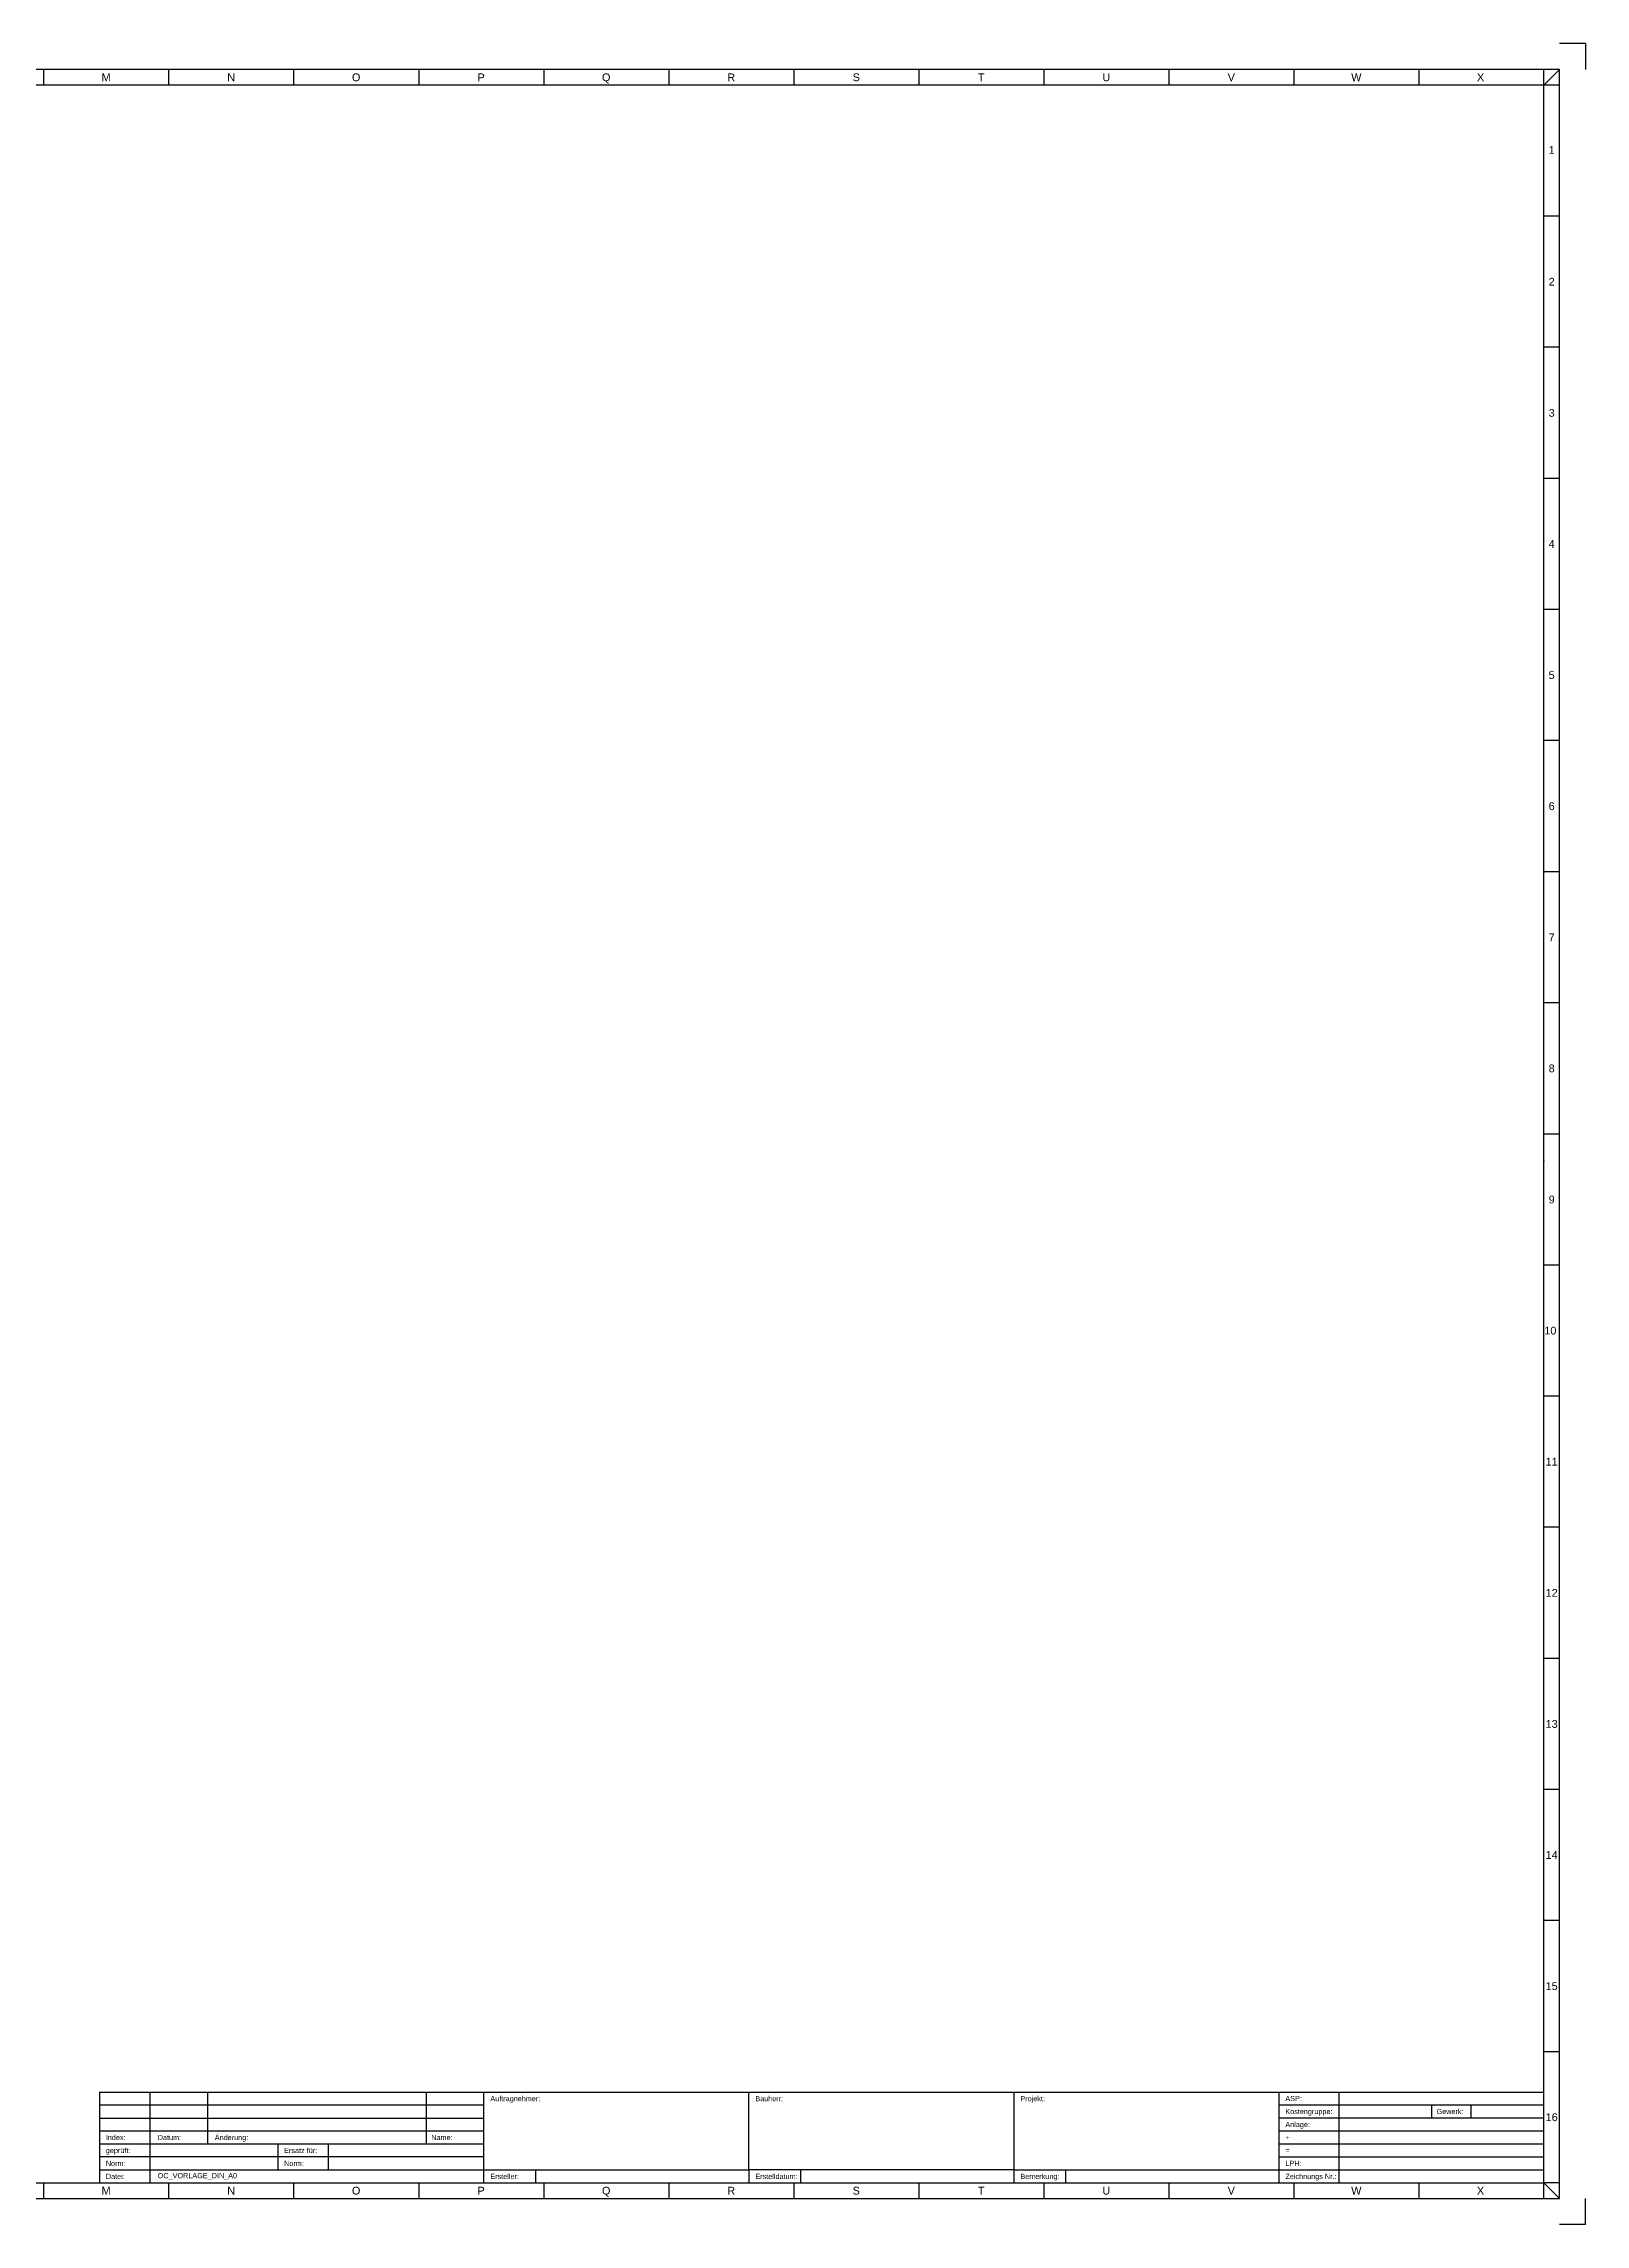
# Model space of a CAD drawing. Header units: millimetres. Extents: x 0 to 1189, y 0 to 841.
# Drawn here: x 594 to 1189, y 0 to 841 of the extents above; entities that cross this region are included whole.
import ezdxf
from ezdxf.enums import TextEntityAlignment as Align

# ---------------------------------------------------------------- set-up
doc = ezdxf.new("R2010")
doc.units = ezdxf.units.MM
doc.header["$LTSCALE"] = 100
doc.styles.add('Arial', font='arial.ttf')
doc.styles.get("Standard").update_dxf_attribs({"font": 'arial.ttf'})

# ---------------------------------------------------------------- blocks, each defined once
blk = doc.blocks.new('RSH_Blattrahmen_A0_Querformat_V2')
for p, q in [((0, 821), (6, 815)), ((6, 815), (6, 821)), ((54.21, 821.01), (54.21, 815)), ((102.42, 821), (102.42, 815)), ((150.62, 821), (150.62, 815)), ((198.83, 821), (198.83, 815)), ((247.04, 821), (247.04, 815)), ((295.25, 821), (295.25, 815)), ((343.46, 821), (343.46, 815)), ((391.66, 821), (391.66, 815)), ((439.87, 821), (439.87, 815)), ((488.08, 821), (488.08, 815)), ((536.29, 821.01), (536.29, 815)), ((584.5, 821), (584.5, 815)), ((632.7, 821), (632.7, 815)), ((680.91, 821), (680.91, 815)), ((729.12, 821), (729.12, 815)), ((777.33, 821), (777.33, 815)), ((825.54, 821), (825.54, 815)), ((873.74, 821), (873.74, 815)), ((921.95, 821), (921.95, 815)), ((970.16, 821), (970.16, 815)), ((1018.37, 821.01), (1018.37, 815)), ((1066.58, 821), (1066.58, 815)), ((1114.78, 821), (1114.78, 815)), ((1169, 821), (1163, 815)), ((1163, 815), (1163, 821)), ((6, 815), (0, 815)), ((6, 815), (6, 815)), ((1169, 815), (1163, 815)), ((1169, 815), (1169, 815)), ((6, 764.44), (0, 764.44)), ((1169, 764.44), (1163, 764.44)), ((6, 713.88), (0, 713.88)), ((1169, 713.88), (1163, 713.88)), ((6, 663.32), (0, 663.32)), ((1169, 663.32), (1163, 663.32)), ((6, 612.76), (0, 612.76)), ((1169, 612.76), (1163, 612.76)), ((6, 562.2), (0, 562.2)), ((1169, 562.2), (1163, 562.2)), ((6, 511.64), (0, 511.64)), ((1169, 511.64), (1163, 511.64)), ((6, 461.08), (0, 461.08)), ((1169, 461.08), (1163, 461.08)), ((6, 410.5), (0, 410.5)), ((1169, 410.5), (1163, 410.5)), ((6, 359.96), (0, 359.96)), ((1169, 359.96), (1163, 359.96)), ((6, 309.4), (0, 309.4)), ((1169, 309.4), (1163, 309.4)), ((6, 258.84), (0, 258.84)), ((1169, 258.84), (1163, 258.84)), ((6, 208.28), (0, 208.28)), ((1169, 208.28), (1163, 208.28)), ((6, 157.72), (0, 157.72)), ((1169, 157.72), (1163, 157.72)), ((6, 107.16), (0, 107.16)), ((1169, 107.16), (1163, 107.16)), ((6, 56.6), (0, 56.6)), ((1169, 56.6), (1163, 56.6)), ((6, 6), (0, 0)), ((6, 6), (0, 6)), ((6, 6), (6, 0)), ((6, 0), (6, 6)), ((6, 0), (6, 0)), ((54.21, 6.01), (54.21, 0)), ((102.42, 6), (102.42, 0)), ((150.62, 6), (150.62, 0)), ((198.83, 6), (198.83, 0)), ((247.04, 6), (247.04, 0)), ((295.25, 6), (295.25, 0)), ((343.46, 6), (343.46, 0)), ((391.66, 6), (391.66, 0)), ((439.87, 6), (439.87, 0)), ((488.08, 6), (488.08, 0)), ((536.29, 6.01), (536.29, 0)), ((584.5, 6), (584.5, 0)), ((632.7, 6), (632.7, 0)), ((680.91, 6), (680.91, 0)), ((729.12, 6), (729.12, 0)), ((777.33, 6), (777.33, 0)), ((825.54, 6), (825.54, 0)), ((873.74, 6), (873.74, 0)), ((921.95, 6), (921.95, 0)), ((970.16, 6), (970.16, 0)), ((1018.37, 6.01), (1018.37, 0)), ((1066.58, 6), (1066.58, 0)), ((1114.78, 6), (1114.78, 0)), ((1163, 6), (1169, 0)), ((1169, 6), (1163, 6)), ((1163, 0), (1163, 6))]:
    blk.add_line(p, q)
for points in [[(0, 0), (1169, 0), (1169, 821), (0, 821)], [(6, 6), (1163, 6), (1163, 815), (6, 815)]]:
    blk.add_lwpolyline(points, close=True)
for p in [(0, 400), (1163, 400)]:
    blk.add_point(p)
for s, p in [('A', (30.1, 818)), ('B', (78.31, 818)), ('C', (126.52, 818)), ('D', (174.73, 818)), ('E', (222.94, 818)), ('F', (271.14, 818)), ('G', (319.35, 818)), ('H', (367.56, 818)), ('I', (415.77, 818)), ('J', (463.98, 818)), ('K', (512.18, 818)), ('L', (560.39, 818)), ('M', (608.6, 818)), ('N', (656.81, 818)), ('O', (705.02, 818)), ('P', (753.22, 818)), ('Q', (801.43, 818)), ('R', (849.64, 818)), ('S', (897.85, 818)), ('T', (946.06, 818)), ('U', (994.26, 818)), ('V', (1042.47, 818)), ('W', (1090.68, 818)), ('X', (1138.57, 818)), ('1', (3, 790)), ('1', (1166, 790)), ('2', (3, 739.16)), ('2', (1166, 739.16)), ('3', (3, 688.6)), ('3', (1166, 688.6)), ('4', (3, 638.04)), ('4', (1166, 638.04)), ('5', (3, 587.48)), ('5', (1166, 587.48)), ('6', (3, 536.92)), ('6', (1166, 536.92)), ('7', (3, 486.36)), ('7', (1166, 486.36)), ('8', (3, 435.8)), ('8', (1166, 435.8)), ('9', (3, 385.24)), ('9', (1166, 385.24)), ('10', (2.5, 334.68)), ('10', (1165.5, 334.68)), ('11', (3, 284.12)), ('11', (1166, 284.12)), ('12', (3, 233.56)), ('12', (1166, 233.56)), ('13', (3, 183)), ('13', (1166, 183)), ('14', (3, 132.44)), ('14', (1166, 132.44)), ('15', (3, 81.88)), ('15', (1166, 81.88)), ('16', (3, 31.32)), ('16', (1166, 31.32)), ('A', (30.1, 3)), ('B', (78.31, 3)), ('C', (126.52, 3)), ('D', (174.73, 3)), ('E', (222.94, 3)), ('F', (271.14, 3)), ('G', (319.35, 3)), ('H', (367.56, 3)), ('I', (415.77, 3)), ('J', (463.98, 3)), ('K', (512.18, 3)), ('L', (560.39, 3)), ('M', (608.6, 3)), ('N', (656.81, 3)), ('O', (705.02, 3)), ('P', (753.22, 3)), ('Q', (801.43, 3)), ('R', (849.64, 3)), ('S', (897.85, 3)), ('T', (946.06, 3)), ('U', (994.26, 3)), ('V', (1042.47, 3)), ('W', (1090.68, 3)), ('X', (1138.57, 3))]:
    blk.add_text(s, height=3).set_placement(p, align=Align.MIDDLE_CENTER)
blk = doc.blocks.new('OC_RSH_Plankopf_quer_V21')
for p, q in [((-573, 19), (-322.55, 18.99)), ((-573, 19), (-573, 14)), ((-553.5, 19), (-553.5, -16)), ((-424.73, 14), (-424.73, 19)), ((-118.18, 18.99), (-118.18, 14.03)), ((-94.89, 14.04), (-94.89, 19.04)), ((-573, 9), (-573, 4)), ((-424.73, 4), (-424.73, 9)), ((-118.18, 14.03), (-16, 14.03)), ((-118.18, 14.03), (-118.18, 9.02)), ((-118.18, 9.02), (-16, 9.02)), ((-118.18, 9.02), (-118.18, 4.02)), ((-94.89, 9.03), (-94.89, 14.03)), ((-94.89, 4.02), (-94.89, 9.02)), ((-59.39, 14.03), (-59.39, 9.02)), ((-44, 9.03), (-44, 14.03)), ((-118.18, 4.02), (-16, 4.02)), ((-118.18, 4.02), (-118.18, -0.99)), ((-94.89, -0.98), (-94.89, 4.02)), ((-573, -1), (-573, -6)), ((-484.75, -1), (-484.75, -6)), ((-484.75, -6), (-484.75, -11)), ((-424.73, -6), (-424.73, -1)), ((-118.18, -0.99), (-16, -0.99)), ((-118.18, -0.99), (-118.18, -6)), ((-118.18, -5.99), (-16, -6)), ((-118.18, -6), (-118.18, -11)), ((-94.89, -5.99), (-94.89, -0.99)), ((-94.89, -11), (-94.89, -6)), ((-573, -11), (-573, -16)), ((-424.73, -16), (-424.73, -11)), ((-424.73, -11), (-322.55, -11)), ((-404.73, -16), (-404.73, -11)), ((-322.55, -11), (-322.55, -16.01)), ((-302.55, -16), (-302.55, -11)), ((-220.36, -10.99), (-220.36, -16)), ((-220.36, -11), (-16, -11)), ((-200.36, -16), (-200.36, -11)), ((-118.18, -11.01), (-118.18, -16.01)), ((-94.89, -16.01), (-94.89, -11.01))]:
    blk.add_line(p, q)
for points in [[(-531.36, 19), (-531.36, -1)], [(-447.03, 19), (-447.03, -1)], [(-220.36, 18.99), (-16, 18.99), (-16, 18.99)], [(-504.25, -1), (-504.25, -11)]]:
    blk.add_lwpolyline(points)
for points in [[(-322.55, 18.99), (-220.36, 18.99), (-220.36, -11), (-322.55, -11)], [(-573, 9), (-424.73, 9), (-424.73, 14), (-573, 14)], [(-573, -1), (-424.73, -1), (-424.73, 4), (-573, 4)], [(-573, -11), (-424.73, -11), (-424.73, -6), (-573, -6)]]:
    blk.add_lwpolyline(points, close=True)
at = {"style": 'Arial'}
for s, p in [('Auftragnehmer:', (-422.23, 16.5)), ('Bauherr:', (-320.05, 16.49)), ('Projekt:', (-217.86, 16.5)), ('ASP:', (-115.68, 16.54)), ('Kostengruppe:', (-115.68, 11.53)), ('Gewerk:', (-57.39, 11.53)), ('Index:', (-570.5, 1.5)), ('Datum:', (-550.5, 1.5)), ('Änderung:', (-528.5, 1.5)), ('Name:', (-445.03, 1.5)), ('Anlage:', (-115.68, 6.52)), ('+', (-115.68, 1.52)), ('geprüft:', (-570.5, -3.5)), ('Norm:', (-570.5, -8.5)), ('Ersatz für:', (-501.75, -3.5)), ('Norm:', (-501.75, -8.5)), ('=', (-115.68, -3.49)), ('LPH:', (-115.68, -8.5)), ('Datei:', (-570.5, -13.5)), ('Ersteller:', (-422.23, -13.5)), ('Erstelldatum:', (-320.05, -13.5)), ('Bemerkung:', (-217.86, -13.5)), ('Zeichnungs Nr.:', (-115.68, -13.51))]:
    blk.add_text(s, height=2, dxfattribs=at).set_placement(p, align=Align.MIDDLE_LEFT)
at = {"insert": (-550.5, -13.5), "char_height": 2, "attachment_point": 4, "style": 'Arial'}
blk.add_mtext('OC_VORLAGE_DIN_A0', dxfattribs=at)
at = {"style": 'Arial'}
for tag, height, p in [('INDEX3', 2, (-570.5, 16.5)), ('DATUM3', 2, (-550.5, 16.5)), ('AENDERUNG3', 2, (-528.5, 16.5)), ('NAME3', 2, (-445.03, 16.5)), ('ASP', 2, (-92.18, 16.54)), ('INDEX2', 2, (-570.5, 11.5)), ('DATUM2', 2, (-550.5, 11.5)), ('AENDERUNG2', 2, (-528.5, 11.5)), ('NAME2', 2, (-445.03, 11.5)), ('AN1', 2.2, (-422.23, 11.5)), ('AG1', 2.2, (-320.05, 11.49)), ('PR1', 2.2, (-217.87, 11.5)), ('KOSTENGRUPPE', 2, (-92.18, 11.53)), ('GEWERK', 2, (-41.29, 11.53)), ('INDEX1', 2, (-570.5, 6.5)), ('DATUM1', 2, (-550.5, 6.5)), ('AENDERUNG1', 2, (-528.5, 6.5)), ('NAME1', 2, (-445.03, 6.5)), ('AN2', 2.2, (-422.23, 6.5)), ('AN3', 2.2, (-422.23, 1.5)), ('AG2', 2.2, (-320.05, 6.49)), ('AG3', 2.2, (-320.05, 1.49)), ('PR2', 2.2, (-217.87, 6.5)), ('PR3', 2.2, (-217.87, 1.5)), ('ANLAGE', 2, (-92.18, 6.52)), ('ORTSKENNZEICHEN', 2, (-92.18, 1.52)), ('GEPRUEFT', 2, (-550.79, -3.5)), ('NORM', 2, (-550.79, -8.5)), ('ERSATZFUER', 2, (-482.04, -3.5)), ('NORM', 2, (-482.04, -8.5)), ('AN4', 2.2, (-422.23, -3.5)), ('AN5', 2.2, (-422.23, -8.5)), ('AG4', 2.2, (-320.05, -3.51)), ('AG5', 2.2, (-320.05, -8.51)), ('PR4', 2.2, (-217.87, -3.5)), ('PR5', 2.2, (-217.87, -8.5)), ('SSK', 2, (-92.18, -3.49)), ('LPH', 2, (-92.18, -8.5)), ('ERSTELLER', 2, (-402.02, -13.5)), ('ERSTELLDATUM', 2, (-299.84, -13.5)), ('BEMERKUNG', 2, (-197.65, -13.5)), ('ZEICHNUNGSNUMMER', 2, (-92.18, -13.51))]:
    blk.add_attdef(tag, text='', height=height, dxfattribs=at).set_placement(p, align=Align.MIDDLE_LEFT)
at = {"style": 'Arial', "flags": 1}
for tag, p in [('FREITEXT_01', (-13.79, 17)), ('FREITEXT_02', (-13.79, 11.45)), ('FREITEXT_03', (-13.79, 2.72)), ('FREITEXT_04', (-13.79, -1.97)), ('FREITEXT_05', (-13.79, -6.66)), ('BMK_NUMMERIERUNG', (-13.79, -11.67))]:
    blk.add_attdef(tag, text='', height=2, dxfattribs=at).set_placement(p, align=Align.MIDDLE_LEFT)

msp = doc.modelspace()

# ---------------------------------------------------------------- linework, layer by layer
for points in [[(1189, 841), (1179, 841)], [(1189, 841), (1189, 831)], [(1189, 0), (1189, 10)], [(1189, 0), (1179, 0)]]:
    msp.add_lwpolyline(points)

# ---------------------------------------------------------------- block references
for name, p in [('RSH_Blattrahmen_A0_Querformat_V2', (10, 10)), ('OC_RSH_Plankopf_quer_V21', (1189, 32.01))]:
    msp.add_blockref(name, p)

doc.saveas('drawing.dxf')
